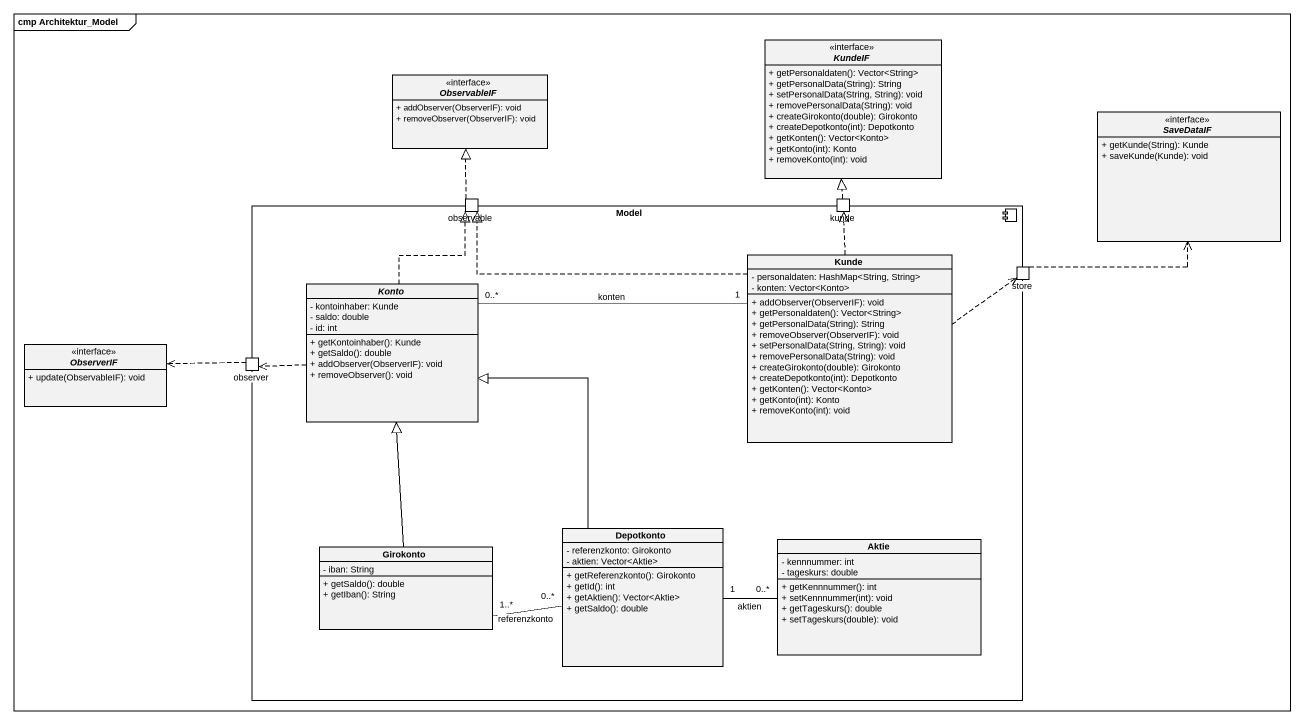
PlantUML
@startuml
mainframe cmp Architektur_Model
allowmixing
hide circle
hide empty members
skinparam classAttributeIconSize 0
interface KundeIF {
  + getPersonaldaten(): Vector<String>
  + getPersonalData(String): String
  + setPersonalData(String, String): void
  + removePersonalData(String): void
  + createGirokonto(double): Girokonto
  + createDepotkonto(int): Depotkonto
  + getKonten(): Vector<Konto>
  + getKonto(int): Konto
  + removeKonto(int): void
}
interface ObservableIF {
  + addObserver(ObserverIF): void
  + removeObserver(ObserverIF): void
}
interface SaveDataIF {
  + getKunde(String): Kunde
  + saveKunde(Kunde): void
}
component Model {
  port observable
  port kunde
  class Kunde {
    - personaldaten: HashMap<String, String>
    - konten: Vector<Konto>
    + addObserver(ObserverIF): void
    + getPersonaldaten(): Vector<String>
    + getPersonalData(String): String
    + removeObserver(ObserverIF): void
    + setPersonalData(String, String): void
    + removePersonalData(String): void
    + createGirokonto(double): Girokonto
    + createDepotkonto(int): Depotkonto
    + getKonten(): Vector<Konto>
    + getKonto(int): Konto
    + removeKonto(int): void
  }
  port store
  abstract class Konto {
    - kontoinhaber: Kunde
    - saldo: double
    - id: int
    + getKontoinhaber(): Kunde
    + getSaldo(): double
    + addObserver(ObserverIF): void
    + removeObserver(): void
  }
  port observer
  class Girokonto {
    - iban: String
    + getSaldo(): double
    + getIban(): String
  }
  class Depotkonto {
    - referenzkonto: Girokonto
    - aktien: Vector<Aktie>
    + getReferenzkonto(): Girokonto
    + getId(): int
    + getAktien(): Vector<Aktie>
    + getSaldo(): double
  }
  class Aktie {
    - kennnummer: int
    - tageskurs: double
    + getKennnummer(): int
    + setKennnummer(int): void
    + getTageskurs(): double
    + setTageskurs(double): void
  }
}
interface ObserverIF {
  + update(ObservableIF): void
}
observable .up.|> ObservableIF
kunde .up.|> KundeIF
Kunde .left.|> observable
Kunde .up.|> kunde
Kunde .right.> store
Kunde "1" -left- "0..*" Konto : konten
store .right.> SaveDataIF
Konto .up.|> observable
Konto .left.> observer
observer .left.> ObserverIF
Girokonto -up-|> Konto
Girokonto "1..*" -right- "0..*" Depotkonto : referenzkonto
Depotkonto -up-|> Konto
Depotkonto "1" -right- "0..*" Aktie : aktien
@enduml
